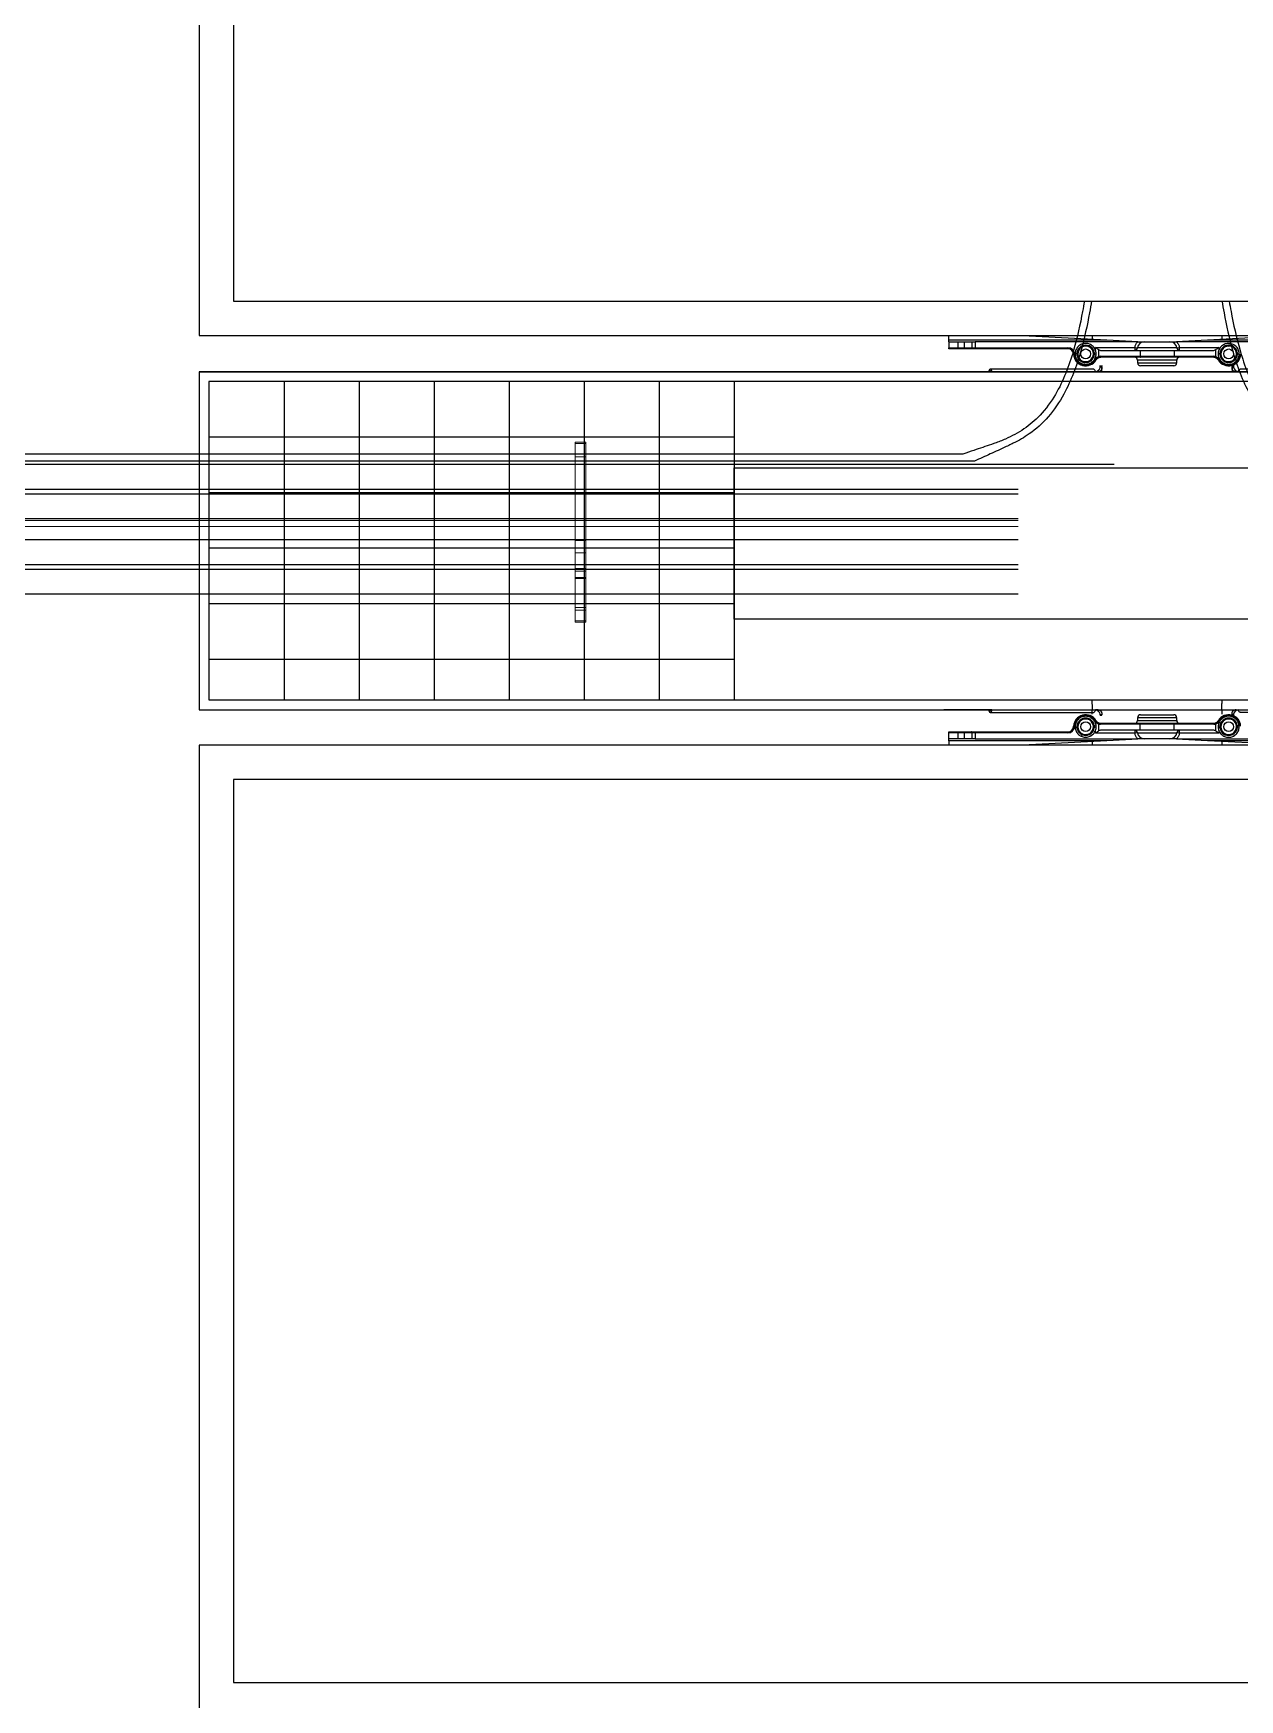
# Model space of a CAD drawing. Header units: inches. Extents: x -1851 to 6314, y -1304 to 4687.
# Drawn here: x 1497.2 to 1553.5, y 1835.2 to 1913.1 of the extents above; entities that cross this region are included whole.
import ezdxf

# ---------------------------------------------------------------- set-up
doc = ezdxf.new("R2010")
doc.units = ezdxf.units.IN
doc.header["$MEASUREMENT"] = 0
for name, color, linetype in [('DC FEEEDERS', 1, 'Continuous'), ('DC STRING CABLES', 30, 'Continuous'), ('E-ARRY-TABL', 9, 'Continuous'), ('WIRE MANAGEMENT', 4, 'Continuous')]:
    doc.layers.add(name, color=color, linetype=linetype)
picture_1 = doc.add_image_def('image1.jpg', size_in_pixel=(474, 85))

# ---------------------------------------------------------------- blocks, each defined once
blk = doc.blocks.new('A$C7614aaa4')
at = {"layer": 'E-ARRY-TABL'}
for p, q in [((0, 16.046), (0, 0.253)), ((89.416, 16.046), (0, 16.046)), ((88.958, 15.589), (0.458, 15.589)), ((0.458, 15.589), (0.458, 0.711)), ((34.8, 16.048), (34.774, 16.046)), ((36.995, 16.048), (34.8, 16.048)), ((41.805, 16.167), (36.969, 16.167)), ((36.995, 16.048), (37.045, 16.048)), ((36.995, 16.048), (36.995, 16.046)), ((37.045, 16.048), (41.882, 16.048)), ((37.045, 16.048), (37.045, 16.046)), ((41.882, 16.048), (41.949, 16.048)), ((42.107, 16.277), (42.107, 16.304)), ((42.182, 16.304), (42.107, 16.304)), ((42.107, 16.277), (42.182, 16.277)), ((42.153, 16.046), (42.153, 16.126)), ((42.182, 16.344), (42.182, 16.304)), ((42.182, 16.046), (42.182, 16.344)), ((42.182, 16.277), (42.182, 16.304)), ((48.27, 16.344), (48.27, 16.046)), ((48.27, 16.304), (48.27, 16.344)), ((48.27, 16.304), (48.27, 16.281)), ((48.344, 16.304), (48.27, 16.304)), ((48.27, 16.281), (48.344, 16.281)), ((48.298, 16.13), (48.298, 16.046)), ((48.344, 16.304), (48.344, 16.281)), ((48.503, 16.052), (48.57, 16.052)), ((53.406, 16.052), (48.57, 16.052)), ((53.483, 16.171), (48.646, 16.171)), ((53.406, 16.052), (53.457, 16.052)), ((53.406, 16.046), (53.406, 16.052)), ((53.457, 16.052), (55.651, 16.052)), ((53.457, 16.046), (53.457, 16.052)), ((88.958, 0.711), (88.958, 15.589)), ((89.416, 0.253), (89.416, 16.046)), ((0, 0.253), (89.416, 0.253)), ((0.458, 0.711), (88.958, 0.711)), ((34.774, 0.253), (34.8, 0.252)), ((36.995, 0.252), (34.8, 0.252)), ((36.969, 0.133), (41.805, 0.133)), ((36.995, 0.253), (36.995, 0.252)), ((37.045, 0.252), (36.995, 0.252)), ((37.045, 0.253), (37.045, 0.252)), ((37.045, 0.252), (41.882, 0.252)), ((41.949, 0.252), (41.882, 0.252)), ((42.182, 0.023), (42.107, 0.023)), ((42.107, 0), (42.107, 0.023)), ((42.107, 0), (42.182, 0)), ((42.153, 0.174), (42.153, 0.253)), ((42.182, 0), (42.182, 0.023)), ((48.344, 0.027), (48.27, 0.027)), ((48.27, 0.027), (48.27, 0)), ((48.27, 0), (48.344, 0)), ((48.298, 0.253), (48.298, 0.178)), ((48.344, 0.027), (48.344, 0)), ((48.646, 0.137), (53.483, 0.137))]:
    blk.add_line(p, q, dxfattribs=at)
for points in [[(37.045, 16.048), (37.04, 16.093), (37.023, 16.132), (36.998, 16.158), (36.969, 16.167), (36.94, 16.158), (36.915, 16.132), (36.898, 16.093), (36.892, 16.048), (36.892, 16.046)], [(36.998, 16.048), (36.996, 16.067), (36.988, 16.083), (36.977, 16.092), (36.964, 16.093), (36.952, 16.085), (36.944, 16.071), (36.94, 16.052), (36.94, 16.048)], [(41.805, 16.167), (41.834, 16.158), (41.859, 16.132), (41.876, 16.093), (41.882, 16.048)], [(48.57, 16.052), (48.576, 16.098), (48.592, 16.136), (48.617, 16.162), (48.646, 16.171)], [(53.559, 16.052), (53.553, 16.098), (53.537, 16.136), (53.512, 16.162), (53.483, 16.171), (53.453, 16.162), (53.428, 16.136), (53.412, 16.098), (53.406, 16.052), (53.406, 16.052)], [(53.512, 16.052), (53.512, 16.056), (53.508, 16.075), (53.499, 16.09), (53.488, 16.097), (53.475, 16.096), (53.464, 16.087), (53.456, 16.072), (53.453, 16.052), (53.453, 16.052)], [(55.703, 16.046), (55.696, 16.048), (55.651, 16.052)], [(36.892, 0.253), (36.892, 0.252), (36.898, 0.206), (36.915, 0.168), (36.94, 0.142), (36.969, 0.133), (36.998, 0.142), (37.023, 0.168), (37.04, 0.206), (37.045, 0.252), (37.045, 0.252)], [(36.94, 0.252), (36.94, 0.248), (36.944, 0.229), (36.952, 0.214), (36.964, 0.207), (36.977, 0.208), (36.988, 0.217), (36.996, 0.232), (36.998, 0.252), (36.998, 0.252)], [(41.882, 0.252), (41.876, 0.206), (41.859, 0.168), (41.834, 0.142), (41.805, 0.133)], [(48.646, 0.137), (48.617, 0.146), (48.592, 0.172), (48.576, 0.211), (48.57, 0.253)], [(53.406, 0.253), (53.412, 0.211), (53.428, 0.172), (53.453, 0.146), (53.483, 0.137), (53.512, 0.146), (53.537, 0.172), (53.553, 0.211), (53.559, 0.253)], [(53.453, 0.253), (53.456, 0.237), (53.464, 0.221), (53.475, 0.212), (53.488, 0.211), (53.499, 0.219), (53.508, 0.233), (53.512, 0.252), (53.512, 0.253)]]:
    blk.add_lwpolyline(points, dxfattribs=at)
for centre, start_param, end_param in [((41.835, 16.277), 4.885735, 6.192239), ((41.949, 16.277), 4.712389, 5.56156), ((48.503, 16.281), 3.863218, 4.712389), ((48.617, 16.281), 3.232539, 4.539043), ((41.835, 0.023), 0.090947, 1.39745), ((41.949, 0.023), 0.721625, 1.570796), ((48.503, 0.027), 1.728463, 2.419967), ((48.617, 0.027), 1.728463, 3.050646)]:
    blk.add_ellipse(centre, major_axis=(0.273, 0), ratio=0.8391, start_param=start_param, end_param=end_param, dxfattribs=at)
for points, knots in [([(42.106, 16.256), (42.107, 16.26), (42.107, 16.267), (42.107, 16.274), (42.107, 16.277)], [0, 0, 0, 0, 0.55863, 1, 1, 1, 1]), ([(42.107, 16.304), (42.107, 16.308), (42.107, 16.321), (42.108, 16.334), (42.108, 16.344)], [0, 0, 0, 0, 0.289948, 1, 1, 1, 1]), ([(42.182, 16.277), (42.182, 16.251), (42.182, 16.209), (42.175, 16.16), (42.164, 16.136), (42.155, 16.127), (42.153, 16.126)], [0, 0, 0, 0, 0.450932, 0.741636, 0.946776, 1, 1, 1, 1]), ([(48.298, 16.13), (48.292, 16.137), (48.278, 16.156), (48.271, 16.202), (48.27, 16.247), (48.27, 16.276), (48.27, 16.281)], [0, 0, 0, 0, 0.201331, 0.486191, 0.909516, 1, 1, 1, 1]), ([(48.343, 16.344), (48.343, 16.34), (48.344, 16.327), (48.344, 16.313), (48.344, 16.304)], [0, 0, 0, 0, 0.289982, 1, 1, 1, 1]), ([(48.344, 16.281), (48.344, 16.277), (48.344, 16.27), (48.345, 16.263), (48.345, 16.26)], [0, 0, 0, 0, 0.558217, 1, 1, 1, 1]), ([(42.107, 0.023), (42.107, 0.027), (42.107, 0.034), (42.107, 0.041), (42.106, 0.044)], [0, 0, 0, 0, 0.558217, 1, 1, 1, 1]), ([(42.153, 0.174), (42.159, 0.166), (42.174, 0.148), (42.181, 0.102), (42.181, 0.057), (42.182, 0.028), (42.182, 0.023)], [0, 0, 0, 0, 0.201331, 0.486191, 0.909516, 1, 1, 1, 1]), ([(48.27, 0.027), (48.27, 0.053), (48.27, 0.095), (48.276, 0.144), (48.288, 0.168), (48.296, 0.177), (48.298, 0.178)], [0, 0, 0, 0, 0.450932, 0.741636, 0.946776, 1, 1, 1, 1]), ([(48.345, 0.048), (48.345, 0.044), (48.344, 0.037), (48.344, 0.03), (48.344, 0.027)], [0, 0, 0, 0, 0.55863, 1, 1, 1, 1])]:
    blk.add_open_spline(points, degree=3, knots=knots, dxfattribs=at)
blk = doc.blocks.new('A$C1ac49d95')
for points in [[(0, 1909.198), (89.416, 1909.198)], [(3.965, 1908.74), (3.965, 1893.863)], [(7.472, 1908.74), (7.472, 1893.863)], [(10.979, 1908.74), (10.979, 1893.863)], [(14.486, 1908.74), (14.486, 1893.863)], [(17.993, 1908.74), (17.993, 1893.863)], [(21.5, 1908.74), (21.5, 1893.863)], [(25.007, 1908.74), (25.007, 1893.863)], [(25.007, 1906.145), (0.458, 1906.145)], [(25.007, 1903.549), (0.458, 1903.549)], [(25.007, 1900.954), (0.458, 1900.954)], [(25.007, 1898.358), (0.458, 1898.358)], [(25.007, 1895.762), (0.458, 1895.762)]]:
    blk.add_lwpolyline(points)
at = {"layer": 'E-ARRY-TABL'}
for p, q in [((0, 1956.307), (0, 1910.897)), ((1.602, 1954.705), (1.602, 1912.499)), ((1.602, 1912.499), (87.938, 1912.499)), ((0, 1910.897), (89.54, 1910.897)), ((35.042, 1910.691), (35.042, 1910.897)), ((35.042, 1910.691), (42.424, 1910.691)), ((35.042, 1910.599), (35.042, 1910.691)), ((35.042, 1910.599), (35.042, 1910.324)), ((35.042, 1910.599), (35.472, 1910.599)), ((35.042, 1910.324), (35.472, 1910.324)), ((35.042, 1910.279), (35.042, 1910.324)), ((35.5, 1910.279), (35.042, 1910.279)), ((35.472, 1910.324), (35.472, 1910.599)), ((35.472, 1910.599), (35.757, 1910.599)), ((35.472, 1910.324), (35.757, 1910.324)), ((35.729, 1910.279), (35.5, 1910.279)), ((36.095, 1910.279), (35.729, 1910.279)), ((35.757, 1910.599), (35.757, 1910.324)), ((35.757, 1910.599), (36.124, 1910.599)), ((35.757, 1910.324), (36.124, 1910.324)), ((36.267, 1910.279), (36.095, 1910.279)), ((36.124, 1910.324), (36.124, 1910.599)), ((36.124, 1910.599), (36.267, 1910.599)), ((36.124, 1910.324), (36.267, 1910.324)), ((36.267, 1910.599), (36.267, 1910.324)), ((43.858, 1910.599), (36.267, 1910.599)), ((36.267, 1910.324), (36.267, 1910.279)), ((36.267, 1910.324), (40.593, 1910.324)), ((40.593, 1910.279), (36.267, 1910.279)), ((38.494, 1910.897), (42.424, 1910.691)), ((40.593, 1910.324), (40.593, 1910.279)), ((41.726, 1910.897), (41.726, 1910.727)), ((41.893, 1910.336), (43.729, 1910.336)), ((41.893, 1910.193), (41.893, 1910.336)), ((42.424, 1910.691), (44.165, 1910.599)), ((43.729, 1910.336), (43.853, 1910.32)), ((43.729, 1910.336), (43.729, 1910.199)), ((45.687, 1910.319), (43.853, 1910.319)), ((44.171, 1910.599), (45.369, 1910.599)), ((45.375, 1910.599), (47.116, 1910.691)), ((53.273, 1910.599), (45.682, 1910.599)), ((45.686, 1910.32), (45.811, 1910.336)), ((45.811, 1910.336), (47.647, 1910.336)), ((45.811, 1910.199), (45.811, 1910.336)), ((47.116, 1910.691), (51.046, 1910.897)), ((47.116, 1910.691), (54.498, 1910.691)), ((47.647, 1910.336), (47.647, 1910.193)), ((47.779, 1910.24), (47.814, 1910.26)), ((47.814, 1910.727), (47.814, 1910.897)), ((48.077, 1910.404), (48.12, 1910.428)), ((48.12, 1910.428), (48.156, 1910.406)), ((40.914, 1910.017), (40.868, 1910.015)), ((41.868, 1909.77), (41.907, 1909.746)), ((41.893, 1909.806), (41.893, 1909.884)), ((41.893, 1909.806), (41.928, 1909.777)), ((42.025, 1910.237), (42.025, 1909.911)), ((42.115, 1909.924), (43.978, 1909.924)), ((44.005, 1909.878), (42.142, 1909.878)), ((42.16, 1910.199), (43.978, 1910.199)), ((43.854, 1909.741), (43.854, 1909.615)), ((45.685, 1909.741), (43.854, 1909.741)), ((43.854, 1909.615), (45.685, 1909.615)), ((43.978, 1910.199), (43.978, 1909.924)), ((43.978, 1910.199), (45.562, 1910.199)), ((43.978, 1909.924), (45.562, 1909.924)), ((45.548, 1909.478), (43.992, 1909.478)), ((45.535, 1909.878), (44.005, 1909.878)), ((47.398, 1909.878), (45.535, 1909.878)), ((45.562, 1910.199), (45.562, 1909.924)), ((45.562, 1910.199), (47.38, 1910.199)), ((45.562, 1909.924), (47.425, 1909.924)), ((45.685, 1909.615), (45.685, 1909.741)), ((47.515, 1909.911), (47.515, 1910.237)), ((47.647, 1909.806), (47.611, 1909.777)), ((47.672, 1909.77), (47.633, 1909.746)), ((47.647, 1909.884), (47.647, 1909.806)), ((47.77, 1909.851), (47.771, 1909.893)), ((47.794, 1909.837), (47.77, 1909.851)), ((47.778, 1910.213), (47.779, 1910.24)), ((48.104, 1909.649), (48.068, 1909.671)), ((48.147, 1909.673), (48.104, 1909.649)), ((48.445, 1909.837), (48.408, 1909.816)), ((48.43, 1910.24), (48.453, 1910.226)), ((48.445, 1909.864), (48.445, 1909.837)), ((48.453, 1910.226), (48.452, 1910.184)), ((43.992, 1893.173), (45.548, 1893.173)), ((35.042, 1892.326), (35.042, 1892.372)), ((35.042, 1892.372), (35.5, 1892.372)), ((35.5, 1892.372), (35.729, 1892.372)), ((35.729, 1892.372), (36.095, 1892.372)), ((36.095, 1892.372), (36.267, 1892.372)), ((36.267, 1892.326), (36.267, 1892.372)), ((36.267, 1892.372), (40.593, 1892.372)), ((40.593, 1892.326), (40.593, 1892.372)), ((40.914, 1892.634), (40.868, 1892.635)), ((41.087, 1892.425), (41.088, 1892.467)), ((41.11, 1892.411), (41.087, 1892.425)), ((41.095, 1892.814), (41.132, 1892.834)), ((41.095, 1892.787), (41.095, 1892.814)), ((41.393, 1892.978), (41.436, 1893.002)), ((41.436, 1893.002), (41.472, 1892.98)), ((41.761, 1892.411), (41.726, 1892.391)), ((41.746, 1892.814), (41.769, 1892.8)), ((41.762, 1892.438), (41.761, 1892.411)), ((41.769, 1892.8), (41.768, 1892.758)), ((41.868, 1892.881), (41.907, 1892.904)), ((41.893, 1892.845), (41.928, 1892.874)), ((41.893, 1892.767), (41.893, 1892.845)), ((41.893, 1892.315), (41.893, 1892.458)), ((42.025, 1892.74), (42.025, 1892.414)), ((43.978, 1892.727), (42.115, 1892.727)), ((42.142, 1892.773), (44.005, 1892.773)), ((43.978, 1892.452), (42.16, 1892.452)), ((43.729, 1892.452), (43.729, 1892.315)), ((43.853, 1892.332), (45.687, 1892.332)), ((43.854, 1893.036), (43.854, 1892.91)), ((45.685, 1893.036), (43.854, 1893.036)), ((43.854, 1892.91), (45.685, 1892.91)), ((45.562, 1892.727), (43.978, 1892.727)), ((43.978, 1892.452), (43.978, 1892.727)), ((45.562, 1892.452), (43.978, 1892.452)), ((44.005, 1892.773), (45.535, 1892.773)), ((45.535, 1892.773), (47.398, 1892.773)), ((45.562, 1892.452), (45.562, 1892.727)), ((47.425, 1892.727), (45.562, 1892.727)), ((47.38, 1892.452), (45.562, 1892.452)), ((45.685, 1892.91), (45.685, 1893.036)), ((45.811, 1892.315), (45.811, 1892.452)), ((47.515, 1892.414), (47.515, 1892.74)), ((47.647, 1892.845), (47.611, 1892.874)), ((47.672, 1892.881), (47.633, 1892.904)), ((47.647, 1892.845), (47.647, 1892.767)), ((47.647, 1892.458), (47.647, 1892.315)), ((89.54, 1891.754), (0, 1891.754)), ((0, 1891.754), (0, 1846.343)), ((35.472, 1892.326), (35.042, 1892.326)), ((35.042, 1892.052), (35.042, 1892.326)), ((35.472, 1892.052), (35.042, 1892.052)), ((35.042, 1891.96), (35.042, 1892.052)), ((42.424, 1891.96), (35.042, 1891.96)), ((35.042, 1891.96), (35.042, 1891.754)), ((35.472, 1892.052), (35.472, 1892.326)), ((35.757, 1892.326), (35.472, 1892.326)), ((35.757, 1892.052), (35.472, 1892.052)), ((35.757, 1892.326), (35.757, 1892.052)), ((36.124, 1892.326), (35.757, 1892.326)), ((36.124, 1892.052), (35.757, 1892.052)), ((36.124, 1892.052), (36.124, 1892.326)), ((36.267, 1892.326), (36.124, 1892.326)), ((36.267, 1892.052), (36.124, 1892.052)), ((36.267, 1892.326), (36.267, 1892.052)), ((40.593, 1892.326), (36.267, 1892.326)), ((36.267, 1892.052), (43.858, 1892.052)), ((42.424, 1891.96), (38.494, 1891.754)), ((41.42, 1892.223), (41.384, 1892.245)), ((41.463, 1892.247), (41.42, 1892.223)), ((41.726, 1891.923), (41.726, 1891.754)), ((43.729, 1892.315), (41.893, 1892.315)), ((44.165, 1892.051), (42.424, 1891.96)), ((43.853, 1892.331), (43.729, 1892.315)), ((45.369, 1892.052), (44.171, 1892.052)), ((47.116, 1891.96), (45.375, 1892.051)), ((45.682, 1892.052), (53.273, 1892.052)), ((45.811, 1892.315), (45.686, 1892.331)), ((47.647, 1892.315), (45.811, 1892.315)), ((54.498, 1891.96), (47.116, 1891.96)), ((51.046, 1891.754), (47.116, 1891.96)), ((47.814, 1891.754), (47.814, 1891.923)), ((1.602, 1890.152), (1.602, 1847.946)), ((87.938, 1890.152), (1.602, 1890.152)), ((1.602, 1847.946), (87.938, 1847.946))]:
    blk.add_line(p, q, dxfattribs=at)
for points in [[(35.472, 1910.324), (35.472, 1910.316), (35.474, 1910.307), (35.476, 1910.299), (35.48, 1910.292), (35.484, 1910.286), (35.489, 1910.282), (35.495, 1910.28), (35.5, 1910.279)], [(35.757, 1910.324), (35.757, 1910.316), (35.755, 1910.307), (35.753, 1910.299), (35.749, 1910.292), (35.745, 1910.286), (35.74, 1910.282), (35.734, 1910.28), (35.729, 1910.279)], [(36.124, 1910.324), (36.123, 1910.316), (36.122, 1910.307), (36.119, 1910.299), (36.116, 1910.292), (36.111, 1910.286), (36.106, 1910.282), (36.101, 1910.28), (36.095, 1910.279)], [(42.025, 1909.911), (42.027, 1909.901), (42.031, 1909.892), (42.036, 1909.884), (42.041, 1909.877), (42.047, 1909.872), (42.053, 1909.868), (42.059, 1909.867), (42.064, 1909.867)], [(42.115, 1909.924), (42.116, 1909.915), (42.117, 1909.906), (42.12, 1909.899), (42.123, 1909.892), (42.127, 1909.886), (42.131, 1909.882), (42.136, 1909.879), (42.142, 1909.878)], [(43.978, 1909.924), (43.979, 1909.915), (43.98, 1909.906), (43.983, 1909.899), (43.986, 1909.892), (43.99, 1909.886), (43.995, 1909.882), (44, 1909.879), (44.005, 1909.878)], [(45.562, 1909.924), (45.561, 1909.915), (45.56, 1909.906), (45.557, 1909.899), (45.554, 1909.892), (45.55, 1909.886), (45.545, 1909.882), (45.54, 1909.879), (45.535, 1909.878)], [(47.425, 1909.924), (47.424, 1909.915), (47.423, 1909.906), (47.42, 1909.899), (47.417, 1909.892), (47.413, 1909.886), (47.408, 1909.882), (47.403, 1909.879), (47.398, 1909.878)], [(47.515, 1909.911), (47.512, 1909.901), (47.509, 1909.892), (47.504, 1909.884), (47.499, 1909.877), (47.493, 1909.872), (47.487, 1909.868), (47.481, 1909.867), (47.476, 1909.867)], [(35.472, 1892.326), (35.472, 1892.335), (35.474, 1892.344), (35.476, 1892.352), (35.48, 1892.359), (35.484, 1892.364), (35.489, 1892.369), (35.495, 1892.371), (35.5, 1892.372)], [(35.757, 1892.326), (35.757, 1892.335), (35.755, 1892.344), (35.753, 1892.352), (35.749, 1892.359), (35.745, 1892.364), (35.74, 1892.369), (35.734, 1892.371), (35.729, 1892.372)], [(36.124, 1892.326), (36.123, 1892.335), (36.122, 1892.344), (36.119, 1892.352), (36.116, 1892.359), (36.111, 1892.364), (36.106, 1892.369), (36.101, 1892.371), (36.095, 1892.372)], [(42.025, 1892.74), (42.027, 1892.749), (42.031, 1892.759), (42.036, 1892.767), (42.041, 1892.774), (42.047, 1892.779), (42.053, 1892.783), (42.059, 1892.784), (42.064, 1892.784)], [(42.115, 1892.727), (42.116, 1892.736), (42.117, 1892.744), (42.12, 1892.752), (42.123, 1892.759), (42.127, 1892.765), (42.131, 1892.769), (42.136, 1892.772), (42.142, 1892.773)], [(43.978, 1892.727), (43.979, 1892.736), (43.98, 1892.744), (43.983, 1892.752), (43.986, 1892.759), (43.99, 1892.765), (43.995, 1892.769), (44, 1892.772), (44.005, 1892.773)], [(45.562, 1892.727), (45.561, 1892.736), (45.56, 1892.744), (45.557, 1892.752), (45.554, 1892.759), (45.55, 1892.765), (45.545, 1892.769), (45.54, 1892.772), (45.535, 1892.773)], [(47.425, 1892.727), (47.424, 1892.736), (47.423, 1892.744), (47.42, 1892.752), (47.417, 1892.759), (47.413, 1892.765), (47.408, 1892.769), (47.403, 1892.772), (47.398, 1892.773)], [(47.515, 1892.74), (47.512, 1892.749), (47.509, 1892.759), (47.504, 1892.767), (47.499, 1892.774), (47.493, 1892.779), (47.487, 1892.783), (47.481, 1892.784), (47.476, 1892.784)]]:
    blk.add_lwpolyline(points, dxfattribs=at)
for centre in [(41.428, 1910.038), (48.112, 1910.038), (41.428, 1892.612), (48.112, 1892.612)]:
    blk.add_circle(centre, 0.229, dxfattribs=at)
for centre, radius, start, end in [((40.593, 1910.004), 0.32, 2.35528, 90), ((40.593, 1910.004), 0.275, 2.35528, 90), ((41.428, 1910.038), 0.49, 151.875, 163.125), ((41.428, 1910.038), 0.49, 140.625, 151.875), ((41.428, 1910.038), 0.407, 127.15194, 176.18973), ((41.428, 1910.038), 0.49, 129.375, 140.625), ((41.428, 1910.038), 0.366, 91.25575, 151.25575), ((41.428, 1910.038), 0.49, 118.125, 129.375), ((41.428, 1910.038), 0.49, 106.875, 118.125), ((41.428, 1910.038), 0.407, 65.35688, 115.65591), ((41.428, 1910.038), 0.49, 95.625, 106.875), ((41.428, 1910.038), 0.49, 84.375, 95.625), ((41.428, 1910.038), 0.366, 31.25575, 91.25575), ((41.428, 1910.038), 0.49, 73.125, 84.375), ((41.428, 1910.038), 0.49, 61.875, 73.125), ((41.428, 1910.038), 0.49, 50.625, 61.875), ((41.428, 1910.038), 0.407, 7.73503, 54.78592), ((41.428, 1910.038), 0.49, 39.375, 50.625), ((41.428, 1910.038), 0.49, 28.125, 39.375), ((41.428, 1910.038), 0.49, 16.875, 28.125), ((43.717, 1910.336), 0.137, 270, 352.81924), ((44.171, 1910.279), 0.32, 90, 172.81924), ((45.369, 1910.279), 0.32, 7.18076, 90), ((45.823, 1910.336), 0.137, 187.18076, 270), ((48.112, 1910.038), 0.49, 154.42957, 165.67957), ((48.112, 1910.038), 0.49, 143.17957, 154.42957), ((48.112, 1910.038), 0.407, 125.75995, 175.76749), ((48.112, 1910.038), 0.49, 131.92957, 143.17957), ((48.112, 1910.038), 0.49, 120.67957, 131.92957), ((48.112, 1910.038), 0.366, 91.43143, 151.43143), ((48.112, 1910.038), 0.49, 109.42957, 120.67957), ((48.112, 1910.038), 0.407, 67.91096, 114.97372), ((48.112, 1910.038), 0.49, 98.17957, 109.42957), ((48.112, 1910.038), 0.49, 86.92957, 98.17957), ((48.112, 1910.038), 0.366, 31.43143, 91.43143), ((48.112, 1910.038), 0.49, 75.67957, 86.92957), ((48.112, 1910.038), 0.49, 64.42957, 75.67957), ((48.112, 1910.038), 0.49, 53.17957, 64.42957), ((48.112, 1910.038), 0.407, 6.85906, 57.22846), ((48.112, 1910.038), 0.49, 41.92957, 53.17957), ((48.112, 1910.038), 0.49, 30.67957, 41.92957), ((48.112, 1910.038), 0.49, 19.42957, 30.67957), ((41.428, 1910.038), 0.561, 182.35528, 328.63099), ((41.428, 1910.038), 0.515, 182.35528, 328.63099), ((41.428, 1910.038), 0.49, 174.375, 185.625), ((41.428, 1910.038), 0.49, 163.125, 174.375), ((41.428, 1910.038), 0.49, 185.625, 196.875), ((41.428, 1910.038), 0.49, 196.875, 208.125), ((41.428, 1910.038), 0.49, 208.125, 219.375), ((41.428, 1910.038), 0.407, 187.61643, 234.81417), ((41.428, 1910.038), 0.49, 219.375, 230.625), ((41.428, 1910.038), 0.366, 151.25575, 211.25575), ((41.428, 1910.038), 0.366, 211.25575, 271.25575), ((41.428, 1910.038), 0.49, 230.625, 241.875), ((41.428, 1910.038), 0.49, 241.875, 253.125), ((41.428, 1910.038), 0.407, 245.79008, 270), ((41.428, 1910.038), 0.49, 253.125, 264.375), ((41.428, 1910.038), 0.49, 264.375, 275.625), ((41.428, 1910.038), 0.407, 270, 295.27439), ((41.428, 1910.038), 0.366, 271.25575, 331.25575), ((41.428, 1910.038), 0.49, 275.625, 286.875), ((41.428, 1910.038), 0.49, 286.875, 298.125), ((41.428, 1910.038), 0.49, 298.125, 309.375), ((41.428, 1910.038), 0.407, 306.75167, 357.14002), ((41.428, 1910.038), 0.49, 309.375, 320.625), ((41.428, 1910.038), 0.366, 331.25575, 31.25575), ((41.428, 1910.038), 0.49, 320.625, 331.875), ((41.428, 1910.038), 0.49, 331.875, 343.125), ((42.142, 1909.604), 0.32, 140.85841, 148.63099), ((41.428, 1910.038), 0.49, 5.625, 16.875), ((41.428, 1910.038), 0.49, 343.125, 354.375), ((42.142, 1909.604), 0.275, 140.85841, 148.63099), ((41.428, 1910.038), 0.49, 354.375, 5.625), ((42.115, 1909.604), 0.32, 90, 106.35087), ((42.142, 1909.604), 0.275, 90, 106.35087), ((43.717, 1909.741), 0.137, 0, 90), ((43.992, 1909.615), 0.137, 180, 270), ((45.548, 1909.615), 0.137, 270, 0), ((45.823, 1909.741), 0.137, 90, 180), ((47.398, 1909.604), 0.275, 73.64913, 90), ((47.425, 1909.604), 0.32, 73.64913, 90), ((47.398, 1909.604), 0.275, 31.36901, 39.14159), ((48.112, 1910.038), 0.49, 176.92957, 188.17957), ((48.112, 1910.038), 0.49, 165.67957, 176.92957), ((48.112, 1910.038), 0.49, 188.17957, 199.42957), ((48.112, 1910.038), 0.561, 211.36901, 357.64472), ((47.398, 1909.604), 0.32, 31.36901, 39.14159), ((48.112, 1910.038), 0.49, 199.42957, 210.67957), ((48.112, 1910.038), 0.515, 211.36901, 357.64472), ((48.112, 1910.038), 0.49, 210.67957, 221.92957), ((48.112, 1910.038), 0.407, 187.27071, 236.53422), ((48.112, 1910.038), 0.366, 151.43143, 211.43143), ((48.112, 1910.038), 0.49, 221.92957, 233.17957), ((48.112, 1910.038), 0.366, 211.43143, 271.43143), ((48.112, 1910.038), 0.49, 233.17957, 244.42957), ((48.112, 1910.038), 0.49, 244.42957, 255.67957), ((48.112, 1910.038), 0.407, 247.03702, 295.18373), ((48.112, 1910.038), 0.49, 255.67957, 266.92957), ((48.112, 1910.038), 0.49, 266.92957, 278.17957), ((48.112, 1910.038), 0.366, 271.43143, 331.43143), ((48.112, 1910.038), 0.49, 278.17957, 289.42957), ((48.112, 1910.038), 0.49, 289.42957, 300.67957), ((48.112, 1910.038), 0.407, 306.8738, 355.39854), ((48.112, 1910.038), 0.49, 300.67957, 311.92957), ((48.112, 1910.038), 0.366, 331.43143, 31.43143), ((48.112, 1910.038), 0.49, 311.92957, 323.17957), ((48.112, 1910.038), 0.49, 323.17957, 334.42957), ((48.112, 1910.038), 0.49, 334.42957, 345.67957), ((48.112, 1910.038), 0.49, 8.17957, 19.42957), ((48.112, 1910.038), 0.49, 345.67957, 356.92957), ((48.112, 1910.038), 0.49, 356.92957, 8.17957), ((41.428, 1892.612), 0.561, 31.36901, 177.64472), ((41.428, 1892.612), 0.515, 31.36901, 177.64472), ((38.691, 1893.538), 3.053, 353.75854, 6.16366), ((43.992, 1893.036), 0.137, 90, 180), ((45.548, 1893.036), 0.137, 0, 90), ((48.112, 1892.612), 0.561, 2.35528, 148.63099), ((48.112, 1892.612), 0.515, 2.35528, 148.63099), ((40.593, 1892.647), 0.275, 270, 357.64472), ((40.593, 1892.647), 0.32, 270, 357.64472), ((41.428, 1892.612), 0.49, 176.92957, 188.17957), ((41.428, 1892.612), 0.49, 165.67957, 176.92957), ((41.428, 1892.612), 0.49, 188.17957, 199.42957), ((41.428, 1892.612), 0.49, 154.42957, 165.67957), ((41.428, 1892.612), 0.49, 199.42957, 210.67957), ((41.428, 1892.612), 0.49, 143.17957, 154.42957), ((41.428, 1892.612), 0.49, 210.67957, 221.92957), ((41.428, 1892.612), 0.407, 126.8738, 175.39854), ((41.428, 1892.612), 0.407, 186.85906, 237.22846), ((41.428, 1892.612), 0.49, 131.92957, 143.17957), ((41.428, 1892.612), 0.366, 151.43143, 211.43143), ((41.428, 1892.612), 0.49, 120.67957, 131.92957), ((41.428, 1892.612), 0.366, 91.43143, 151.43143), ((41.428, 1892.612), 0.366, 211.43143, 271.43143), ((41.428, 1892.612), 0.49, 109.42957, 120.67957), ((41.428, 1892.612), 0.407, 67.03702, 115.18373), ((41.428, 1892.612), 0.49, 98.17957, 109.42957), ((41.428, 1892.612), 0.49, 86.92957, 98.17957), ((41.428, 1892.612), 0.366, 31.43143, 91.43143), ((41.428, 1892.612), 0.366, 271.43143, 331.43143), ((41.428, 1892.612), 0.49, 75.67957, 86.92957), ((41.428, 1892.612), 0.49, 64.42957, 75.67957), ((41.428, 1892.612), 0.49, 53.17957, 64.42957), ((41.428, 1892.612), 0.407, 7.27071, 56.53422), ((41.428, 1892.612), 0.407, 305.75995, 355.76749), ((41.428, 1892.612), 0.49, 41.92957, 53.17957), ((41.428, 1892.612), 0.366, 331.43143, 31.43143), ((41.428, 1892.612), 0.49, 30.67957, 41.92957), ((41.428, 1892.612), 0.49, 323.17957, 334.42957), ((41.428, 1892.612), 0.49, 19.42957, 30.67957), ((42.142, 1893.047), 0.32, 211.36901, 219.14159), ((41.428, 1892.612), 0.49, 334.42957, 345.67957), ((41.428, 1892.612), 0.49, 8.17957, 19.42957), ((41.428, 1892.612), 0.49, 345.67957, 356.92957), ((42.142, 1893.047), 0.275, 211.36901, 219.14159), ((41.428, 1892.612), 0.49, 356.92957, 8.17957), ((42.115, 1893.047), 0.32, 253.64913, 270), ((42.142, 1893.047), 0.275, 253.64913, 270), ((43.717, 1892.91), 0.137, 270, 0), ((43.717, 1892.315), 0.137, 7.18076, 90), ((44.171, 1892.372), 0.32, 187.18076, 270), ((45.369, 1892.372), 0.32, 270, 352.81924), ((45.823, 1892.91), 0.137, 180, 270), ((45.823, 1892.315), 0.137, 90, 172.81924), ((47.398, 1893.047), 0.275, 270, 286.35087), ((47.425, 1893.047), 0.32, 270, 286.35087), ((47.398, 1893.047), 0.275, 320.85841, 328.63099), ((48.112, 1892.612), 0.49, 174.375, 185.625), ((48.112, 1892.612), 0.49, 163.125, 174.375), ((48.112, 1892.612), 0.49, 185.625, 196.875), ((48.112, 1892.612), 0.49, 151.875, 163.125), ((48.112, 1892.612), 0.49, 196.875, 208.125), ((47.398, 1893.047), 0.32, 320.85841, 328.63099), ((48.112, 1892.612), 0.49, 140.625, 151.875), ((48.112, 1892.612), 0.49, 208.125, 219.375), ((48.112, 1892.612), 0.407, 126.75167, 177.14002), ((48.112, 1892.612), 0.407, 187.73503, 234.78592), ((48.112, 1892.612), 0.49, 129.375, 140.625), ((48.112, 1892.612), 0.366, 151.25575, 211.25575), ((48.112, 1892.612), 0.366, 91.25575, 151.25575), ((48.112, 1892.612), 0.366, 211.25575, 271.25575), ((48.112, 1892.612), 0.49, 118.125, 129.375), ((48.112, 1892.612), 0.49, 106.875, 118.125), ((48.112, 1892.612), 0.407, 90, 115.27439), ((48.112, 1892.612), 0.49, 95.625, 106.875), ((48.112, 1892.612), 0.49, 84.375, 95.625), ((48.112, 1892.612), 0.366, 31.25575, 91.25575), ((48.112, 1892.612), 0.407, 65.79008, 90), ((48.112, 1892.612), 0.366, 271.25575, 331.25575), ((48.112, 1892.612), 0.49, 73.125, 84.375), ((48.112, 1892.612), 0.49, 61.875, 73.125), ((48.112, 1892.612), 0.49, 50.625, 61.875), ((48.112, 1892.612), 0.407, 7.61643, 54.81417), ((48.112, 1892.612), 0.407, 307.15194, 356.18973), ((48.112, 1892.612), 0.49, 39.375, 50.625), ((48.112, 1892.612), 0.366, 331.25575, 31.25575), ((48.112, 1892.612), 0.49, 28.125, 39.375), ((48.112, 1892.612), 0.49, 320.625, 331.875), ((48.112, 1892.612), 0.49, 16.875, 28.125), ((48.112, 1892.612), 0.49, 331.875, 343.125), ((48.112, 1892.612), 0.49, 5.625, 16.875), ((48.112, 1892.612), 0.49, 343.125, 354.375), ((48.112, 1892.612), 0.49, 354.375, 5.625), ((41.428, 1892.612), 0.49, 221.92957, 233.17957), ((41.428, 1892.612), 0.49, 233.17957, 244.42957), ((41.428, 1892.612), 0.49, 244.42957, 255.67957), ((41.428, 1892.612), 0.407, 247.91096, 294.97372), ((41.428, 1892.612), 0.49, 255.67957, 266.92957), ((41.428, 1892.612), 0.49, 266.92957, 278.17957), ((41.428, 1892.612), 0.49, 278.17957, 289.42957), ((41.428, 1892.612), 0.49, 289.42957, 300.67957), ((41.428, 1892.612), 0.49, 300.67957, 311.92957), ((41.428, 1892.612), 0.49, 311.92957, 323.17957), ((48.112, 1892.612), 0.49, 219.375, 230.625), ((48.112, 1892.612), 0.49, 230.625, 241.875), ((48.112, 1892.612), 0.49, 241.875, 253.125), ((48.112, 1892.612), 0.407, 245.35688, 295.65591), ((48.112, 1892.612), 0.49, 253.125, 264.375), ((48.112, 1892.612), 0.49, 264.375, 275.625), ((48.112, 1892.612), 0.49, 275.625, 286.875), ((48.112, 1892.612), 0.49, 286.875, 298.125), ((48.112, 1892.612), 0.49, 298.125, 309.375), ((48.112, 1892.612), 0.49, 309.375, 320.625)]:
    blk.add_arc(centre, radius, start, end, dxfattribs=at)
for centre, start_param, end_param in [((42.16, 1910.336), 3.943604, 4.712389), ((47.38, 1910.336), 4.712389, 5.481174), ((42.16, 1892.315), 1.570796, 2.339581), ((47.38, 1892.315), 0.802011, 1.570796)]:
    blk.add_ellipse(centre, major_axis=(0.195, 0), ratio=0.70539, start_param=start_param, end_param=end_param, dxfattribs=at)
for points, knots in [([(41.107, 1910.214), (41.11, 1910.219), (41.128, 1910.252), (41.162, 1910.315), (41.193, 1910.371), (41.209, 1910.4)], [0, 0, 0, 0, 0.070086, 0.530782, 1, 1, 1, 1]), ([(41.42, 1910.405), (41.401, 1910.404), (41.329, 1910.403), (41.26, 1910.401), (41.209, 1910.4)], [0, 0, 0, 0, 0.268634, 1, 1, 1, 1]), ([(41.632, 1910.409), (41.614, 1910.409), (41.545, 1910.407), (41.473, 1910.406), (41.42, 1910.405)], [0, 0, 0, 0, 0.257551, 1, 1, 1, 1]), ([(41.632, 1910.409), (41.649, 1910.38), (41.685, 1910.321), (41.722, 1910.259), (41.741, 1910.228)], [0, 0, 0, 0, 0.495458, 1, 1, 1, 1]), ([(42.025, 1910.237), (42.001, 1910.255), (41.958, 1910.285), (41.913, 1910.321), (41.893, 1910.336), (41.893, 1910.336)], [0, 0, 0, 0, 0.567676, 0.996223, 1, 1, 1, 1]), ([(43.729, 1910.336), (43.74, 1910.386), (43.762, 1910.485), (43.827, 1910.562), (43.858, 1910.599)], [0, 0, 0, 0, 0.513197, 1, 1, 1, 1]), ([(43.858, 1910.599), (43.894, 1910.599), (43.972, 1910.599), (44.083, 1910.599), (44.156, 1910.599), (44.193, 1910.599), (44.193, 1910.599)], [0, 0, 0, 0, 0.293178, 0.641794, 0.997795, 1, 1, 1, 1]), ([(45.347, 1910.599), (45.347, 1910.599), (45.384, 1910.599), (45.457, 1910.599), (45.567, 1910.599), (45.646, 1910.599), (45.682, 1910.599)], [0, 0, 0, 0, 0.002205, 0.352908, 0.706818, 1, 1, 1, 1]), ([(45.363, 1910.599), (45.363, 1910.599), (45.367, 1910.599), (45.371, 1910.599), (45.375, 1910.599)], [0, 0, 0, 0, 0.04567, 1, 1, 1, 1]), ([(45.682, 1910.599), (45.713, 1910.562), (45.778, 1910.485), (45.8, 1910.386), (45.811, 1910.336)], [0, 0, 0, 0, 0.486803, 1, 1, 1, 1]), ([(47.647, 1910.336), (47.647, 1910.336), (47.627, 1910.321), (47.582, 1910.285), (47.539, 1910.255), (47.515, 1910.237)], [0, 0, 0, 0, 0.003777, 0.432324, 1, 1, 1, 1]), ([(47.79, 1910.214), (47.792, 1910.218), (47.811, 1910.251), (47.845, 1910.314), (47.876, 1910.371), (47.891, 1910.399)], [0, 0, 0, 0, 0.070086, 0.530782, 1, 1, 1, 1]), ([(48.102, 1910.404), (48.083, 1910.404), (48.012, 1910.402), (47.942, 1910.4), (47.891, 1910.399)], [0, 0, 0, 0, 0.268634, 1, 1, 1, 1]), ([(48.314, 1910.41), (48.296, 1910.409), (48.227, 1910.408), (48.156, 1910.406), (48.102, 1910.404)], [0, 0, 0, 0, 0.257551, 1, 1, 1, 1]), ([(48.314, 1910.41), (48.332, 1910.38), (48.368, 1910.321), (48.405, 1910.26), (48.424, 1910.229)], [0, 0, 0, 0, 0.495458, 1, 1, 1, 1]), ([(41.005, 1910.029), (41.022, 1910.059), (41.055, 1910.12), (41.09, 1910.183), (41.107, 1910.214)], [0, 0, 0, 0, 0.495458, 1, 1, 1, 1]), ([(41.115, 1909.848), (41.113, 1909.853), (41.093, 1909.885), (41.056, 1909.946), (41.022, 1910.001), (41.005, 1910.029)], [0, 0, 0, 0, 0.070086, 0.530782, 1, 1, 1, 1]), ([(41.225, 1909.668), (41.207, 1909.697), (41.171, 1909.756), (41.134, 1909.817), (41.115, 1909.848)], [0, 0, 0, 0, 0.495458, 1, 1, 1, 1]), ([(41.436, 1909.672), (41.417, 1909.672), (41.345, 1909.67), (41.276, 1909.669), (41.225, 1909.668)], [0, 0, 0, 0, 0.268634, 1, 1, 1, 1]), ([(41.648, 1909.677), (41.63, 1909.676), (41.561, 1909.675), (41.489, 1909.673), (41.436, 1909.672)], [0, 0, 0, 0, 0.257551, 1, 1, 1, 1]), ([(41.749, 1909.862), (41.747, 1909.858), (41.729, 1909.825), (41.694, 1909.762), (41.663, 1909.705), (41.648, 1909.677)], [0, 0, 0, 0, 0.070086, 0.530782, 1, 1, 1, 1]), ([(41.741, 1910.228), (41.744, 1910.224), (41.764, 1910.192), (41.801, 1910.13), (41.834, 1910.075), (41.851, 1910.048)], [0, 0, 0, 0, 0.070086, 0.530782, 1, 1, 1, 1]), ([(41.851, 1910.048), (41.834, 1910.018), (41.801, 1909.957), (41.767, 1909.894), (41.749, 1909.862)], [0, 0, 0, 0, 0.495458, 1, 1, 1, 1]), ([(41.893, 1909.806), (41.901, 1909.817), (41.924, 1909.847), (41.97, 1909.887), (42.007, 1909.903), (42.025, 1909.911)], [0, 0, 0, 0, 0.237684, 0.626555, 1, 1, 1, 1]), ([(42.064, 1909.867), (42.046, 1909.86), (42.009, 1909.848), (41.961, 1909.813), (41.937, 1909.787), (41.928, 1909.777)], [0, 0, 0, 0, 0.393459, 0.776012, 1, 1, 1, 1]), ([(47.611, 1909.777), (47.602, 1909.787), (47.578, 1909.814), (47.545, 1909.837), (47.508, 1909.856), (47.49, 1909.862), (47.476, 1909.867)], [0, 0, 0, 0, 0.238469, 0.606421, 0.695549, 1, 1, 1, 1]), ([(47.515, 1909.911), (47.529, 1909.905), (47.565, 1909.89), (47.613, 1909.852), (47.638, 1909.818), (47.647, 1909.806)], [0, 0, 0, 0, 0.287041, 0.746785, 1, 1, 1, 1]), ([(47.689, 1910.028), (47.705, 1910.058), (47.738, 1910.119), (47.773, 1910.182), (47.79, 1910.214)], [0, 0, 0, 0, 0.495458, 1, 1, 1, 1]), ([(47.799, 1909.847), (47.797, 1909.852), (47.777, 1909.884), (47.739, 1909.945), (47.706, 1910), (47.689, 1910.028)], [0, 0, 0, 0, 0.070086, 0.530782, 1, 1, 1, 1]), ([(47.909, 1909.667), (47.892, 1909.696), (47.855, 1909.755), (47.818, 1909.817), (47.799, 1909.847)], [0, 0, 0, 0, 0.495458, 1, 1, 1, 1]), ([(48.121, 1909.672), (48.102, 1909.672), (48.03, 1909.67), (47.96, 1909.668), (47.909, 1909.667)], [0, 0, 0, 0, 0.268634, 1, 1, 1, 1]), ([(48.332, 1909.678), (48.314, 1909.677), (48.246, 1909.675), (48.174, 1909.674), (48.121, 1909.672)], [0, 0, 0, 0, 0.257551, 1, 1, 1, 1]), ([(48.433, 1909.863), (48.431, 1909.859), (48.413, 1909.826), (48.378, 1909.763), (48.348, 1909.706), (48.332, 1909.678)], [0, 0, 0, 0, 0.070086, 0.530782, 1, 1, 1, 1]), ([(48.424, 1910.229), (48.427, 1910.225), (48.447, 1910.193), (48.484, 1910.132), (48.517, 1910.077), (48.534, 1910.049)], [0, 0, 0, 0, 0.070086, 0.530782, 1, 1, 1, 1]), ([(48.534, 1910.049), (48.518, 1910.019), (48.485, 1909.958), (48.451, 1909.895), (48.433, 1909.863)], [0, 0, 0, 0, 0.495458, 1, 1, 1, 1]), ([(47.814, 1893.206), (47.814, 1893.21), (47.813, 1893.217), (47.807, 1893.274), (47.801, 1893.358), (47.796, 1893.463), (47.795, 1893.576), (47.799, 1893.684), (47.805, 1893.777), (47.811, 1893.841), (47.814, 1893.871), (47.814, 1893.867), (47.814, 1893.865)], [0, 0, 0, 0, 0.106938, 0.213862, 0.32118, 0.428766, 0.53592, 0.642615, 0.749541, 0.857026, 0.964528, 1, 1, 1, 1]), ([(41.005, 1892.602), (41.022, 1892.632), (41.055, 1892.693), (41.089, 1892.756), (41.107, 1892.788)], [0, 0, 0, 0, 0.495458, 1, 1, 1, 1]), ([(41.116, 1892.421), (41.113, 1892.426), (41.093, 1892.458), (41.056, 1892.519), (41.022, 1892.574), (41.005, 1892.602)], [0, 0, 0, 0, 0.070086, 0.530782, 1, 1, 1, 1]), ([(41.107, 1892.788), (41.109, 1892.792), (41.127, 1892.825), (41.161, 1892.888), (41.192, 1892.945), (41.208, 1892.973)], [0, 0, 0, 0, 0.070086, 0.530782, 1, 1, 1, 1]), ([(41.226, 1892.241), (41.208, 1892.27), (41.172, 1892.329), (41.135, 1892.391), (41.116, 1892.421)], [0, 0, 0, 0, 0.495458, 1, 1, 1, 1]), ([(41.208, 1892.973), (41.225, 1892.974), (41.294, 1892.975), (41.366, 1892.977), (41.419, 1892.979)], [0, 0, 0, 0, 0.257551, 1, 1, 1, 1]), ([(41.419, 1892.979), (41.438, 1892.979), (41.51, 1892.981), (41.579, 1892.983), (41.63, 1892.984)], [0, 0, 0, 0, 0.268634, 1, 1, 1, 1]), ([(41.63, 1892.984), (41.648, 1892.955), (41.684, 1892.895), (41.722, 1892.834), (41.741, 1892.803)], [0, 0, 0, 0, 0.495458, 1, 1, 1, 1]), ([(41.75, 1892.437), (41.747, 1892.433), (41.729, 1892.4), (41.695, 1892.337), (41.664, 1892.28), (41.649, 1892.252)], [0, 0, 0, 0, 0.070086, 0.530782, 1, 1, 1, 1]), ([(41.741, 1892.803), (41.743, 1892.799), (41.763, 1892.767), (41.8, 1892.706), (41.834, 1892.651), (41.851, 1892.623)], [0, 0, 0, 0, 0.070086, 0.530782, 1, 1, 1, 1]), ([(41.851, 1892.623), (41.835, 1892.593), (41.801, 1892.532), (41.767, 1892.469), (41.75, 1892.437)], [0, 0, 0, 0, 0.495458, 1, 1, 1, 1]), ([(42.025, 1892.74), (42.011, 1892.746), (41.975, 1892.76), (41.927, 1892.799), (41.902, 1892.833), (41.893, 1892.845)], [0, 0, 0, 0, 0.287041, 0.746785, 1, 1, 1, 1]), ([(41.893, 1892.315), (41.893, 1892.315), (41.913, 1892.33), (41.958, 1892.366), (42.001, 1892.396), (42.025, 1892.414)], [0, 0, 0, 0, 0.003777, 0.432324, 1, 1, 1, 1]), ([(41.928, 1892.874), (41.938, 1892.863), (41.962, 1892.837), (41.995, 1892.814), (42.032, 1892.795), (42.05, 1892.788), (42.064, 1892.784)], [0, 0, 0, 0, 0.238469, 0.606421, 0.695549, 1, 1, 1, 1]), ([(47.476, 1892.784), (47.494, 1892.79), (47.53, 1892.803), (47.579, 1892.838), (47.603, 1892.864), (47.611, 1892.874)], [0, 0, 0, 0, 0.393459, 0.776012, 1, 1, 1, 1]), ([(47.647, 1892.845), (47.638, 1892.834), (47.616, 1892.804), (47.57, 1892.764), (47.533, 1892.748), (47.515, 1892.74)], [0, 0, 0, 0, 0.237684, 0.626555, 1, 1, 1, 1]), ([(47.515, 1892.414), (47.539, 1892.396), (47.582, 1892.366), (47.627, 1892.33), (47.647, 1892.315), (47.647, 1892.315)], [0, 0, 0, 0, 0.567676, 0.996223, 1, 1, 1, 1]), ([(47.689, 1892.603), (47.705, 1892.633), (47.739, 1892.694), (47.773, 1892.757), (47.791, 1892.789)], [0, 0, 0, 0, 0.495458, 1, 1, 1, 1]), ([(47.799, 1892.422), (47.796, 1892.427), (47.776, 1892.459), (47.739, 1892.52), (47.706, 1892.575), (47.689, 1892.603)], [0, 0, 0, 0, 0.070086, 0.530782, 1, 1, 1, 1]), ([(47.791, 1892.789), (47.793, 1892.793), (47.811, 1892.826), (47.846, 1892.889), (47.877, 1892.945), (47.892, 1892.974)], [0, 0, 0, 0, 0.070086, 0.530782, 1, 1, 1, 1]), ([(47.908, 1892.242), (47.89, 1892.271), (47.854, 1892.33), (47.817, 1892.392), (47.799, 1892.422)], [0, 0, 0, 0, 0.495458, 1, 1, 1, 1]), ([(47.892, 1892.974), (47.91, 1892.974), (47.979, 1892.976), (48.05, 1892.977), (48.104, 1892.979)], [0, 0, 0, 0, 0.257551, 1, 1, 1, 1]), ([(48.104, 1892.979), (48.123, 1892.979), (48.194, 1892.981), (48.264, 1892.982), (48.315, 1892.983)], [0, 0, 0, 0, 0.268634, 1, 1, 1, 1]), ([(48.315, 1892.983), (48.333, 1892.954), (48.369, 1892.895), (48.406, 1892.833), (48.425, 1892.802)], [0, 0, 0, 0, 0.495458, 1, 1, 1, 1]), ([(48.433, 1892.436), (48.43, 1892.432), (48.412, 1892.399), (48.378, 1892.336), (48.347, 1892.279), (48.331, 1892.251)], [0, 0, 0, 0, 0.070086, 0.530782, 1, 1, 1, 1]), ([(48.425, 1892.802), (48.427, 1892.798), (48.447, 1892.766), (48.484, 1892.705), (48.518, 1892.649), (48.534, 1892.622)], [0, 0, 0, 0, 0.070086, 0.530782, 1, 1, 1, 1]), ([(48.534, 1892.622), (48.518, 1892.592), (48.485, 1892.531), (48.45, 1892.468), (48.433, 1892.436)], [0, 0, 0, 0, 0.495458, 1, 1, 1, 1]), ([(41.226, 1892.241), (41.244, 1892.241), (41.313, 1892.243), (41.384, 1892.245), (41.437, 1892.246)], [0, 0, 0, 0, 0.257551, 1, 1, 1, 1]), ([(41.437, 1892.246), (41.457, 1892.247), (41.528, 1892.249), (41.598, 1892.25), (41.649, 1892.252)], [0, 0, 0, 0, 0.268634, 1, 1, 1, 1]), ([(43.858, 1892.052), (43.827, 1892.089), (43.762, 1892.166), (43.74, 1892.264), (43.729, 1892.315)], [0, 0, 0, 0, 0.486803, 1, 1, 1, 1]), ([(44.193, 1892.052), (44.193, 1892.052), (44.156, 1892.052), (44.083, 1892.052), (43.973, 1892.052), (43.894, 1892.052), (43.858, 1892.052)], [0, 0, 0, 0, 0.002205, 0.352908, 0.706818, 1, 1, 1, 1]), ([(44.177, 1892.052), (44.177, 1892.052), (44.173, 1892.052), (44.169, 1892.051), (44.165, 1892.051)], [0, 0, 0, 0, 0.04567, 1, 1, 1, 1]), ([(45.682, 1892.052), (45.646, 1892.052), (45.567, 1892.052), (45.457, 1892.052), (45.384, 1892.052), (45.347, 1892.052), (45.347, 1892.052)], [0, 0, 0, 0, 0.293178, 0.641794, 0.997795, 1, 1, 1, 1]), ([(45.811, 1892.315), (45.8, 1892.264), (45.778, 1892.166), (45.713, 1892.089), (45.682, 1892.052)], [0, 0, 0, 0, 0.513197, 1, 1, 1, 1]), ([(47.908, 1892.242), (47.926, 1892.242), (47.995, 1892.244), (48.067, 1892.245), (48.12, 1892.246)], [0, 0, 0, 0, 0.257551, 1, 1, 1, 1]), ([(48.12, 1892.246), (48.139, 1892.247), (48.21, 1892.248), (48.28, 1892.25), (48.331, 1892.251)], [0, 0, 0, 0, 0.268634, 1, 1, 1, 1])]:
    blk.add_open_spline(points, degree=3, knots=knots, dxfattribs=at)
blk.add_blockref('A$C7614aaa4', (0, 1893.152))
image = blk.add_image(picture_1, insert=(25.007, 1897.642), size_in_units=(39.402, 7.066))
image.dxf.flags = 7

msp = doc.modelspace()

# ---------------------------------------------------------------- linework, layer by layer
at = {"layer": 'DC FEEEDERS'}
for points in [[(1266.49594, 1892.93021), (1547.6802, 1892.93021)], [(1266.49594, 1891.77021), (1543.18941, 1891.77021)], [(1266.49594, 1891.54827), (1543.18941, 1891.54827)], [(1266.49594, 1890.38827), (1543.18941, 1890.38827)], [(1266.49594, 1889.41087), (1543.18941, 1889.41087)], [(1266.49594, 1888.25087), (1543.18941, 1888.25087)], [(1266.49594, 1888.02893), (1543.18941, 1888.02893)], [(1266.49594, 1886.86893), (1543.18941, 1886.86893)]]:
    msp.add_lwpolyline(points, dxfattribs=at)
at = {"layer": 'DC STRING CABLES', "flags": 128}
for points in [[(1540.61228, 1893.40453), (1414.89906, 1893.40453)], [(1541.15391, 1893.07207), (1414.89906, 1893.07207)]]:
    msp.add_lwpolyline(points, dxfattribs=at)
at = {"layer": 'DC STRING CABLES'}
for points, knots in [([(1546.28809, 1900.54775), (1546.2608, 1900.38882), (1546.23224, 1900.22917), (1546.08981, 1899.46553), (1545.95636, 1898.8472), (1545.57222, 1897.52385), (1545.3054, 1896.82379), (1544.73008, 1895.84157), (1544.49247, 1895.5122), (1543.98772, 1894.97672), (1543.73258, 1894.75993), (1543.18803, 1894.39269), (1542.89914, 1894.23923), (1542.43617, 1894.03626), (1542.26859, 1893.97085), (1542.09858, 1893.91106), (1542.04806, 1893.89329), (1541.99732, 1893.87602), (1541.94658, 1893.85874), (1541.67226, 1893.76536), (1541.39794, 1893.67198), (1541.12361, 1893.57859), (1540.95317, 1893.52057), (1540.78272, 1893.46255), (1540.61228, 1893.40453)], [7.54142113, 7.54142113, 7.54142113, 7.54142113, 7.98993795, 7.98993795, 9.67658056, 9.67658056, 11.68586125, 11.68586125, 12.79963808, 12.79963808, 13.7036105, 13.7036105, 14.60758292, 14.60758292, 15.10582563, 15.10582563, 15.10582563, 15.25390059, 15.25390059, 15.25390059, 16.0544781, 16.0544781, 16.0544781, 16.55190452, 16.55190452, 16.55190452, 16.55190452]), ([(1546.62723, 1900.55869), (1546.59637, 1900.37682), (1546.56386, 1900.19399), (1546.41948, 1899.4196), (1546.28882, 1898.81037), (1545.92022, 1897.51917), (1545.67053, 1896.83818), (1545.11999, 1895.83038), (1544.88014, 1895.47079), (1544.33513, 1894.84327), (1544.03389, 1894.57033), (1543.46859, 1894.17613), (1543.2206, 1894.03444), (1542.96648, 1893.91106), (1542.89443, 1893.87608), (1542.8219, 1893.84257), (1542.74937, 1893.80907), (1542.58306, 1893.73224), (1542.41675, 1893.65542), (1542.25044, 1893.57859), (1542.01054, 1893.46777), (1541.77063, 1893.35695), (1541.53073, 1893.24613), (1541.40512, 1893.18811), (1541.27952, 1893.13009), (1541.15391, 1893.07207)], [7.47877278, 7.47877278, 7.47877278, 7.47877278, 7.9877747, 7.9877747, 9.62277321, 9.62277321, 11.50333496, 11.50333496, 12.62233368, 12.62233368, 13.6409475, 13.6409475, 14.3830075, 14.3830075, 14.3830075, 14.59337778, 14.59337778, 14.59337778, 15.07571963, 15.07571963, 15.07571963, 15.77151121, 15.77151121, 15.77151121, 16.13580442, 16.13580442, 16.13580442, 16.13580442]), ([(1552.71557, 1900.55869), (1552.74643, 1900.37682), (1552.77894, 1900.19399), (1552.92332, 1899.4196), (1553.05397, 1898.81037), (1553.42257, 1897.51917), (1553.67227, 1896.83818), (1554.2228, 1895.83038), (1554.46265, 1895.47079), (1555.00767, 1894.84327), (1555.30891, 1894.57033), (1555.87421, 1894.17613), (1556.1222, 1894.03444), (1556.37632, 1893.91106), (1556.44836, 1893.87608), (1556.52089, 1893.84257), (1556.59343, 1893.80907), (1556.75974, 1893.73224), (1556.92605, 1893.65542), (1557.09235, 1893.57859), (1557.33226, 1893.46777), (1557.57216, 1893.35695), (1557.81207, 1893.24613), (1557.93767, 1893.18811), (1558.06328, 1893.13009), (1558.18888, 1893.07207)], [7.47877278, 7.47877278, 7.47877278, 7.47877278, 7.9877747, 7.9877747, 9.62277321, 9.62277321, 11.50333496, 11.50333496, 12.62233368, 12.62233368, 13.6409475, 13.6409475, 14.3830075, 14.3830075, 14.3830075, 14.59337778, 14.59337778, 14.59337778, 15.07571963, 15.07571963, 15.07571963, 15.77151121, 15.77151121, 15.77151121, 16.13580442, 16.13580442, 16.13580442, 16.13580442]), ([(1553.0547, 1900.54775), (1553.08199, 1900.38882), (1553.11056, 1900.22917), (1553.25299, 1899.46553), (1553.38644, 1898.8472), (1553.77058, 1897.52385), (1554.03739, 1896.82379), (1554.61272, 1895.84157), (1554.85033, 1895.5122), (1555.35507, 1894.97672), (1555.61022, 1894.75993), (1556.15477, 1894.39269), (1556.44366, 1894.23923), (1556.90662, 1894.03626), (1557.07421, 1893.97085), (1557.24421, 1893.91106), (1557.29474, 1893.89329), (1557.34548, 1893.87602), (1557.39622, 1893.85874), (1557.67054, 1893.76536), (1557.94486, 1893.67198), (1558.21918, 1893.57859), (1558.38963, 1893.52057), (1558.56007, 1893.46255), (1558.73052, 1893.40453)], [7.54142113, 7.54142113, 7.54142113, 7.54142113, 7.98993795, 7.98993795, 9.67658056, 9.67658056, 11.68586125, 11.68586125, 12.79963808, 12.79963808, 13.7036105, 13.7036105, 14.60758292, 14.60758292, 15.10582563, 15.10582563, 15.10582563, 15.25390059, 15.25390059, 15.25390059, 16.0544781, 16.0544781, 16.0544781, 16.55190452, 16.55190452, 16.55190452, 16.55190452])]:
    msp.add_open_spline(points, degree=3, knots=knots, dxfattribs=at)
at = {"layer": 'WIRE MANAGEMENT', "color": 4, "linetype": 'Continuous', "lineweight": 18, "elevation": 0.11854, "flags": 128}
msp.add_lwpolyline([(1522.98274, 1893.95505), (1522.48274, 1893.95505), (1522.48274, 1885.55505), (1522.98274, 1885.55505)], close=True, dxfattribs=at)
for points in [[(1522.98274, 1893.95505), (1522.48274, 1893.95505)], [(1522.98274, 1893.89396), (1522.48274, 1893.89396)], [(1522.98274, 1893.41046), (1522.48274, 1893.41046)], [(1522.98274, 1893.28239), (1522.48274, 1893.28239)], [(1266.49594, 1890.30149), (1543.18941, 1890.30149)], [(1266.49594, 1890.02342), (1543.18941, 1890.02342)], [(1522.98274, 1889.37224), (1522.48274, 1889.37224)], [(1522.98274, 1888.78998), (1522.48274, 1888.78998)], [(1522.98274, 1888.06378), (1522.48274, 1888.06378)], [(1522.98274, 1887.9282), (1522.48274, 1887.9282)], [(1522.98274, 1887.64312), (1522.48274, 1887.64312)], [(1522.98274, 1887.58189), (1522.48274, 1887.58189)], [(1522.98274, 1886.24077), (1522.48274, 1886.24077)], [(1522.98274, 1886.10519), (1522.48274, 1886.10519)], [(1522.98274, 1885.61613), (1522.48274, 1885.61613)], [(1522.98274, 1885.55505), (1522.48274, 1885.55505)]]:
    msp.add_lwpolyline(points, dxfattribs=at)

# ---------------------------------------------------------------- block references
msp.add_blockref('A$C1ac49d95', (1504.91807, -11.95114))

doc.saveas('drawing.dxf')
